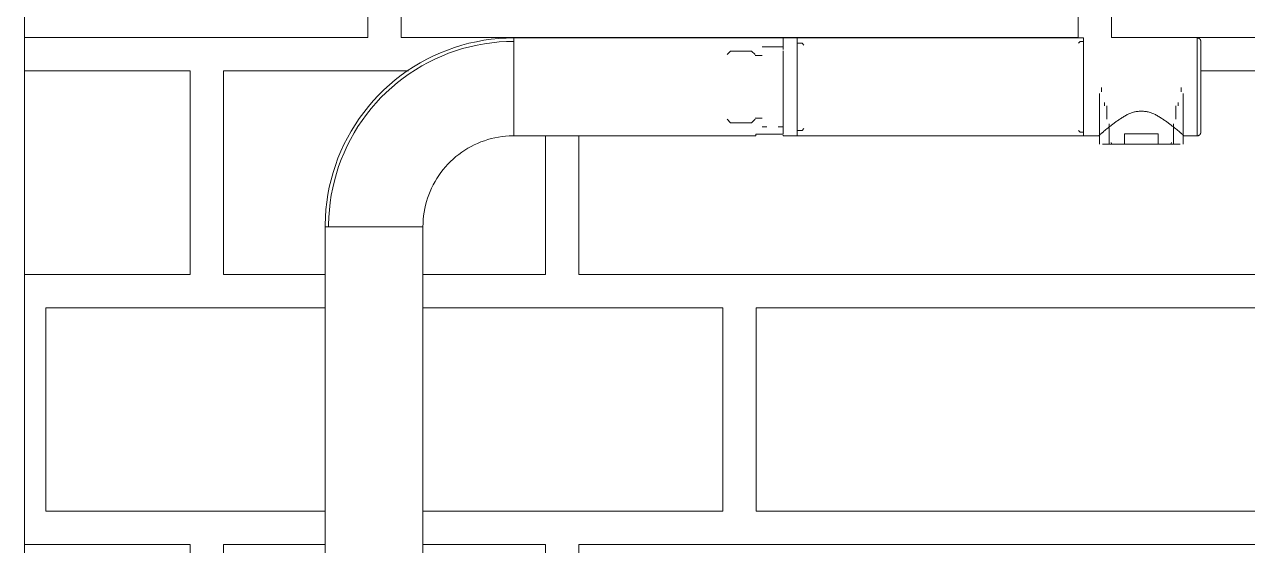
# Model space of a CAD drawing. Header units: millimetres. Extents: x 14944 to 21622, y -31 to 8273.
# Drawn here: x 20196.6 to 20546.5, y 1205.8 to 1354.8 of the extents above; entities that cross this region are included whole.
import ezdxf

# ---------------------------------------------------------------- set-up
doc = ezdxf.new("R2010")
doc.units = ezdxf.units.MM
doc.layers.add('A-GENM', color=13, linetype='Continuous', lineweight=9)
doc.layers.add('G-IMPT', color=8, linetype='Continuous', lineweight=9)

# ---------------------------------------------------------------- blocks, each defined once
blk = doc.blocks.new('CRT_MGN_COZ_Fogão a lenha completo - CRT_MGN_COZ_Fogão a lenha completo-5005769-VISTA LATERAL BANCADA CHURRASQUEIRA')
at = {"layer": 'A-GENM'}
h = blk.add_hatch(dxfattribs=at)
h.set_pattern_fill('FP_127', color=256, style=0, pattern_type=2)
h.set_pattern_definition([(180, (7594.62, 944.52), (3e-14, 270.94), [193.675, -9.525]), (180, (7594.62, 1002.73), (3e-14, 270.94), [193.675, -9.525]), (90, (7594.62, 944.52), (203.2, -1e-14), [58.21, -212.73]), (90, (7400.94, 944.52), (203.2, -1e-14), [58.21, -212.73]), (180, (7442.22, 1012.26), (3e-14, 270.94), [193.675, -9.525, 92.075, -9.525]), (180, (7442.22, 1070.47), (3e-14, 270.94), [193.675, -9.525, 92.075, -9.525]), (90, (7442.22, 1012.26), (304.8, -2e-14), [58.21, -212.73]), (90, (7248.55, 1012.26), (304.8, -2e-14), [58.21, -212.73]), (90, (7239.02, 1012.26), (304.8, -2e-14), [58.21, -212.73]), (90, (7146.94, 1012.26), (304.8, -2e-14), [58.21, -212.73]), (180, (7493.02, 1080), (3e-14, 270.94), [193.675, -9.525]), (180, (7493.02, 1138.2), (3e-14, 270.94), [193.675, -9.525]), (90, (7493.02, 1080), (203.2, -1e-14), [58.21, -212.73]), (90, (7299.35, 1080), (203.2, -1e-14), [58.21, -212.73]), (180, (7442.22, 1147.73), (3e-14, 270.94), [193.675, -9.525, 92.075, -9.525]), (180, (7442.22, 1205.94), (3e-14, 270.94), [193.675, -9.525, 92.075, -9.525]), (90, (7442.22, 1147.73), (304.8, -2e-14), [58.21, -212.73]), (90, (7248.55, 1147.73), (304.8, -2e-14), [58.21, -212.73]), (90, (7239.02, 1147.73), (304.8, -2e-14), [58.21, -212.73]), (90, (7146.94, 1147.73), (304.8, -2e-14), [58.21, -212.73])])
h.paths.add_polyline_path([(7244.62, 1160), (7322.12, 1160), (7322.12, 1177.5), (7330.62, 1177.5), (7330.62, 1297), (7331.69, 1307.63), (7335.3, 1318.73), (7340.55, 1328.01), (7347.14, 1335.76), (7355.48, 1342.36), (7365.3, 1347.3), (7374.69, 1350.02), (7386.97, 1351), (7580.12, 1351), (7580.12, 1349.9), (7580.86, 1349.86), (7581.04, 1348.4), (7581.06, 1346.85), (7581.12, 1344.02), (7580.86, 1324.09), (7580.12, 1323.72), (7580.12, 1323), (7575.82, 1323.43), (7575.42, 1323.6), (7575.23, 1320.6), (7553.01, 1320.6), (7552.54, 1323.53), (7551.92, 1323.17), (7547.97, 1323.18), (7547.62, 1323), (7461.62, 1323), (7461.62, 1323.44), (7453.82, 1323.4), (7453.82, 1323), (7384.62, 1323), (7374.29, 1320.77), (7365.97, 1314.99), (7360.6, 1306.95), (7358.62, 1297), (7358.62, 1177.5), (7367.12, 1177.5), (7367.12, 1160), (7944.62, 1160), (7944.62, 1710), (7244.62, 1710), (7244.62, 1213.63)])
h.paths.add_polyline_path([(7580.53, 1349.91), (7580.12, 1350.6), (7580.62, 1350.5), (7580.53, 1349.92)])
blk.add_line((7244.62, 1710), (7244.62, 1160), dxfattribs=at)
at = {"layer": 'G-IMPT'}
for p, q in [((7461.62, 1351), (7384.62, 1351)), ((7384.62, 1351), (7384.62, 1323)), ((7465.62, 1351), (7461.62, 1351)), ((7461.62, 1347.7), (7461.62, 1351)), ((7465.62, 1351), (7465.62, 1337)), ((7547.62, 1351), (7465.62, 1351)), ((7465.62, 1337), (7465.62, 1351)), ((7547.62, 1351), (7547.62, 1337)), ((7547.62, 1323), (7547.62, 1351)), ((7580.12, 1351), (7580.12, 1346.88)), ((7446.62, 1347.25), (7445.62, 1346.25)), ((7452.62, 1347.25), (7446.62, 1347.25)), ((7453.62, 1346.25), (7452.62, 1347.25)), ((7461.62, 1348.4), (7455.62, 1348.4)), ((7461.62, 1339.54), (7461.62, 1347.32)), ((7467.12, 1349.45), (7465.62, 1349.45)), ((7467.62, 1348.95), (7467.12, 1349.45)), ((7546.62, 1349.95), (7546.12, 1349.45)), ((7547.62, 1349.95), (7546.62, 1349.95)), ((7581.12, 1346.25), (7581.12, 1350)), ((7581.12, 1350), (7581.12, 1324)), ((7455.62, 1346), (7453.62, 1346)), ((7580.12, 1346.85), (7580.12, 1342.33)), ((7580.12, 1342.3), (7580.12, 1336.98)), ((7461.62, 1339.59), (7461.62, 1338.19)), ((7461.62, 1337), (7461.62, 1338.44)), ((7461.62, 1329.76), (7461.62, 1337)), ((7465.62, 1337), (7465.62, 1323)), ((7465.62, 1323), (7465.62, 1337)), ((7547.62, 1337), (7547.62, 1323)), ((7552.72, 1336.8), (7552.72, 1335.6)), ((7575.52, 1335.6), (7575.52, 1336.8)), ((7580.12, 1336.94), (7580.12, 1331.63)), ((7581.12, 1329.72), (7581.12, 1339.46)), ((7552.12, 1335.1), (7552.12, 1320.6)), ((7576.12, 1320.6), (7576.12, 1335.1)), ((7461.62, 1329.81), (7461.62, 1328.52)), ((7553.62, 1332.5), (7553.62, 1331.6)), ((7554.22, 1331.6), (7554.22, 1327.8)), ((7574.02, 1327.8), (7574.02, 1331.6)), ((7574.62, 1331.6), (7574.62, 1332.5)), ((7580.12, 1331.59), (7580.12, 1327.09)), ((7445.62, 1327.75), (7446.62, 1326.75)), ((7446.62, 1326.75), (7452.62, 1326.75)), ((7452.62, 1326.75), (7453.62, 1327.75)), ((7453.62, 1328), (7455.62, 1328)), ((7461.62, 1323.56), (7461.62, 1328.57)), ((7554.92, 1326.4), (7554.92, 1320.8)), ((7573.32, 1320.8), (7573.32, 1326.4)), ((7580.12, 1327.06), (7580.12, 1324.06)), ((7581.12, 1324), (7581.12, 1327.73)), ((7384.62, 1323), (7453.82, 1323)), ((7453.82, 1323.44), (7453.82, 1323)), ((7461.62, 1323.44), (7453.82, 1323.44)), ((7455.62, 1325.6), (7456.97, 1325.6)), ((7460.27, 1325.6), (7461.62, 1325.6)), ((7461.62, 1323.76), (7461.62, 1323.44)), ((7461.62, 1323), (7461.62, 1323.19)), ((7461.62, 1323), (7465.62, 1323)), ((7465.62, 1324.55), (7467.12, 1324.55)), ((7465.62, 1323), (7547.62, 1323)), ((7467.12, 1324.55), (7467.62, 1325.05)), ((7546.12, 1324.55), (7546.62, 1324.05)), ((7546.62, 1324.05), (7547.62, 1324.05)), ((7547.62, 1323), (7551.92, 1323)), ((7559.32, 1323.6), (7559.32, 1320.6)), ((7564.12, 1323.6), (7559.32, 1323.6)), ((7568.92, 1323.6), (7564.12, 1323.6)), ((7568.92, 1320.6), (7568.92, 1323.6)), ((7576.32, 1323), (7580.12, 1323)), ((7580.12, 1324.03), (7580.12, 1323)), ((7559.32, 1320.6), (7553.01, 1320.6)), ((7555.48, 1321.11), (7555.7, 1320.6)), ((7568.92, 1320.6), (7559.32, 1320.6)), ((7575.23, 1320.6), (7568.92, 1320.6)), ((7572.55, 1320.6), (7572.76, 1321.11)), ((7330.62, 1297), (7330.62, 1181.5)), ((7358.62, 1297), (7330.62, 1297)), ((7358.62, 1181.5), (7358.62, 1297))]:
    blk.add_line(p, q, dxfattribs=at)
at = {"layer": 'G-IMPT', "flags": 128}
for points in [[(7384.62, 1351), (7382.46, 1350.96), (7380.3, 1350.83), (7378.16, 1350.61), (7376.02, 1350.31), (7373.89, 1349.92), (7371.78, 1349.45), (7369.7, 1348.9), (7367.63, 1348.26), (7365.6, 1347.54), (7363.59, 1346.74), (7361.62, 1345.86), (7359.68, 1344.9), (7357.79, 1343.86), (7355.94, 1342.75), (7354.13, 1341.57), (7352.37, 1340.31), (7350.67, 1338.99), (7349.01, 1337.6), (7347.42, 1336.14), (7345.88, 1334.62), (7344.41, 1333.04), (7343, 1331.41), (7341.66, 1329.71), (7340.38, 1327.97), (7339.18, 1326.18), (7338.05, 1324.34), (7336.99, 1322.45), (7336.01, 1320.53), (7335.11, 1318.56), (7334.29, 1316.57), (7333.55, 1314.54), (7332.89, 1312.48), (7332.31, 1310.4), (7331.82, 1308.3), (7331.41, 1306.18), (7331.08, 1304.04), (7330.84, 1301.9), (7330.69, 1299.74), (7330.62, 1297.58), (7330.62, 1297)], [(7580.12, 1351), (7580.16, 1351), (7580.2, 1351), (7580.24, 1350.99), (7580.28, 1350.99), (7580.32, 1350.98), (7580.36, 1350.97), (7580.4, 1350.96), (7580.43, 1350.95), (7580.47, 1350.94), (7580.51, 1350.92), (7580.55, 1350.9), (7580.58, 1350.89), (7580.62, 1350.87), (7580.65, 1350.85), (7580.68, 1350.83), (7580.72, 1350.8), (7580.75, 1350.78), (7580.78, 1350.75), (7580.81, 1350.72), (7580.84, 1350.7), (7580.86, 1350.67), (7580.89, 1350.64), (7580.92, 1350.61), (7580.94, 1350.57), (7580.96, 1350.54), (7580.98, 1350.51), (7581, 1350.47), (7581.02, 1350.44), (7581.04, 1350.4), (7581.05, 1350.36), (7581.07, 1350.32), (7581.08, 1350.29), (7581.09, 1350.25), (7581.1, 1350.21), (7581.11, 1350.17), (7581.11, 1350.13), (7581.12, 1350.09), (7581.12, 1350.05), (7581.12, 1350.01), (7581.12, 1350)], [(7384.62, 1350), (7382.5, 1349.96), (7380.38, 1349.83), (7378.28, 1349.62), (7376.18, 1349.32), (7374.09, 1348.94), (7372.02, 1348.48), (7369.97, 1347.94), (7367.95, 1347.31), (7365.95, 1346.6), (7363.98, 1345.82), (7362.05, 1344.95), (7360.15, 1344.01), (7358.29, 1342.99), (7356.47, 1341.9), (7354.69, 1340.74), (7352.97, 1339.51), (7351.29, 1338.21), (7349.67, 1336.85), (7348.11, 1335.42), (7346.6, 1333.93), (7345.15, 1332.38), (7343.77, 1330.77), (7342.45, 1329.11), (7341.2, 1327.4), (7340.02, 1325.64), (7338.91, 1323.83), (7337.88, 1321.98), (7336.91, 1320.09), (7336.03, 1318.16), (7335.22, 1316.2), (7334.49, 1314.21), (7333.85, 1312.2), (7333.28, 1310.15), (7332.79, 1308.09), (7332.39, 1306.01), (7332.07, 1303.91), (7331.84, 1301.81), (7331.69, 1299.69), (7331.62, 1297.57), (7331.62, 1297)], [(7581.12, 1350), (7581.12, 1349.99), (7581.12, 1349.96), (7581.12, 1349.91), (7581.12, 1349.83), (7581.12, 1349.74), (7581.12, 1349.63), (7581.12, 1349.49), (7581.12, 1349.34), (7581.12, 1349.17), (7581.12, 1348.97), (7581.12, 1348.76)], [(7581.12, 1324), (7581.12, 1324.01), (7581.12, 1324.04), (7581.12, 1324.09), (7581.12, 1324.17), (7581.12, 1324.26), (7581.12, 1324.37), (7581.12, 1324.51), (7581.12, 1324.66), (7581.12, 1324.83), (7581.12, 1325.03), (7581.12, 1325.24), (7581.12, 1325.47), (7581.12, 1325.72), (7581.12, 1325.99), (7581.12, 1326.27), (7581.12, 1326.57), (7581.12, 1326.89), (7581.12, 1327.23), (7581.12, 1327.58), (7581.12, 1327.94), (7581.12, 1328.32), (7581.12, 1328.72), (7581.12, 1329.12), (7581.12, 1329.54), (7581.12, 1329.98), (7581.12, 1330.42), (7581.12, 1330.87), (7581.12, 1331.34), (7581.12, 1331.81), (7581.12, 1332.29), (7581.12, 1332.78), (7581.12, 1333.27), (7581.12, 1333.77), (7581.12, 1334.28), (7581.12, 1334.79), (7581.12, 1335.3), (7581.12, 1335.82), (7581.12, 1336.34), (7581.12, 1336.86), (7581.12, 1337.38), (7581.12, 1337.9), (7581.12, 1338.42), (7581.12, 1338.93), (7581.12, 1339.44), (7581.12, 1339.95), (7581.12, 1340.46), (7581.12, 1340.96), (7581.12, 1341.45), (7581.12, 1341.93), (7581.12, 1342.41), (7581.12, 1342.88), (7581.12, 1343.34), (7581.12, 1343.79), (7581.12, 1344.22), (7581.12, 1344.65), (7581.12, 1345.06), (7581.12, 1345.47), (7581.12, 1345.85), (7581.12, 1346.23), (7581.12, 1346.59), (7581.12, 1346.93), (7581.12, 1347.26), (7581.12, 1347.57), (7581.12, 1347.86), (7581.12, 1348.14), (7581.12, 1348.4), (7581.12, 1348.64), (7581.12, 1348.86), (7581.12, 1349.06), (7581.12, 1349.25), (7581.12, 1349.41), (7581.12, 1349.56), (7581.12, 1349.68), (7581.12, 1349.79), (7581.12, 1349.87), (7581.12, 1349.93), (7581.12, 1349.98), (7581.12, 1350), (7581.12, 1350)], [(7581.12, 1348.28), (7581.12, 1348.01), (7581.12, 1347.73), (7581.12, 1347.43), (7581.12, 1347.11), (7581.12, 1346.77), (7581.12, 1346.42)], [(7581.12, 1339.21), (7581.12, 1338.7), (7581.12, 1338.18), (7581.12, 1337.66), (7581.12, 1337.14), (7581.12, 1336.62), (7581.12, 1336.1), (7581.12, 1335.58), (7581.12, 1335.07), (7581.12, 1334.56), (7581.12, 1334.05), (7581.12, 1333.54), (7581.12, 1333.04), (7581.12, 1332.55), (7581.12, 1332.07), (7581.12, 1331.59), (7581.12, 1331.12), (7581.12, 1330.66), (7581.12, 1330.21), (7581.12, 1329.85)], [(7581.12, 1327.75), (7581.12, 1327.41), (7581.12, 1327.07), (7581.12, 1326.74), (7581.12, 1326.43), (7581.12, 1326.14), (7581.12, 1325.86), (7581.12, 1325.6)], [(7358.62, 1297), (7358.64, 1298.04), (7358.7, 1299.08), (7358.81, 1300.11), (7358.95, 1301.14), (7359.14, 1302.17), (7359.37, 1303.18), (7359.63, 1304.19), (7359.94, 1305.18), (7360.29, 1306.16), (7360.67, 1307.12), (7361.1, 1308.07), (7361.56, 1309.01), (7362.06, 1309.92), (7362.59, 1310.81), (7363.16, 1311.68), (7363.77, 1312.53), (7364.4, 1313.35), (7365.07, 1314.14), (7365.77, 1314.91), (7366.51, 1315.65), (7367.27, 1316.36), (7368.05, 1317.04), (7368.87, 1317.69), (7369.71, 1318.3), (7370.57, 1318.88), (7371.46, 1319.42), (7372.37, 1319.93), (7373.29, 1320.4), (7374.24, 1320.84), (7375.2, 1321.23), (7376.18, 1321.59), (7377.17, 1321.91), (7378.17, 1322.19), (7379.18, 1322.42), (7380.2, 1322.62), (7381.23, 1322.78), (7382.26, 1322.89), (7383.3, 1322.97), (7384.34, 1323), (7384.62, 1323)], [(7581.12, 1324), (7581.12, 1323.96), (7581.12, 1323.92), (7581.11, 1323.88), (7581.11, 1323.84), (7581.1, 1323.8), (7581.09, 1323.76), (7581.08, 1323.72), (7581.07, 1323.69), (7581.06, 1323.65), (7581.04, 1323.61), (7581.02, 1323.57), (7581.01, 1323.54), (7580.99, 1323.5), (7580.97, 1323.47), (7580.95, 1323.44), (7580.92, 1323.4), (7580.9, 1323.37), (7580.87, 1323.34), (7580.84, 1323.31), (7580.82, 1323.28), (7580.79, 1323.26), (7580.76, 1323.23), (7580.73, 1323.2), (7580.69, 1323.18), (7580.66, 1323.16), (7580.63, 1323.14), (7580.59, 1323.12), (7580.56, 1323.1), (7580.52, 1323.08), (7580.48, 1323.07), (7580.44, 1323.05), (7580.41, 1323.04), (7580.37, 1323.03), (7580.33, 1323.02), (7580.29, 1323.01), (7580.25, 1323.01), (7580.21, 1323), (7580.17, 1323), (7580.13, 1323), (7580.12, 1323)], [(7581.12, 1325.36), (7581.12, 1325.14), (7581.12, 1324.94), (7581.12, 1324.75), (7581.12, 1324.59), (7581.12, 1324.44), (7581.12, 1324.32), (7581.12, 1324.21), (7581.12, 1324.13), (7581.12, 1324.07), (7581.12, 1324.02), (7581.12, 1324), (7581.12, 1324)], [(7555.12, 1320.6), (7555.11, 1320.6), (7555.1, 1320.6), (7555.1, 1320.6), (7555.09, 1320.6), (7555.08, 1320.6), (7555.07, 1320.61), (7555.06, 1320.61), (7555.06, 1320.61), (7555.05, 1320.61), (7555.04, 1320.62), (7555.03, 1320.62), (7555.03, 1320.62), (7555.02, 1320.63), (7555.01, 1320.63), (7555.01, 1320.63), (7555, 1320.64), (7554.99, 1320.64), (7554.99, 1320.65), (7554.98, 1320.66), (7554.98, 1320.66), (7554.97, 1320.67), (7554.97, 1320.67), (7554.96, 1320.68), (7554.96, 1320.69), (7554.95, 1320.69), (7554.95, 1320.7), (7554.94, 1320.71), (7554.94, 1320.71), (7554.94, 1320.72), (7554.93, 1320.73), (7554.93, 1320.74), (7554.93, 1320.74), (7554.93, 1320.75), (7554.92, 1320.76), (7554.92, 1320.77), (7554.92, 1320.77), (7554.92, 1320.78), (7554.92, 1320.79), (7554.92, 1320.8), (7554.92, 1320.8)], [(7555.39, 1320.6), (7555.31, 1320.6), (7555.24, 1320.6), (7555.19, 1320.6), (7555.15, 1320.6), (7555.13, 1320.6), (7555.12, 1320.6)], [(7555.12, 1320.6), (7555.13, 1320.6), (7555.15, 1320.6), (7555.18, 1320.6), (7555.24, 1320.6), (7555.3, 1320.6), (7555.38, 1320.6), (7555.47, 1320.6), (7555.58, 1320.6), (7555.7, 1320.6), (7555.83, 1320.6), (7555.98, 1320.6), (7556.14, 1320.6), (7556.31, 1320.6), (7556.49, 1320.6), (7556.69, 1320.6), (7556.9, 1320.6), (7557.12, 1320.6), (7557.35, 1320.6), (7557.6, 1320.6), (7557.85, 1320.6), (7558.11, 1320.6)], [(7561.54, 1320.6), (7561.89, 1320.6), (7562.24, 1320.6), (7562.59, 1320.6), (7562.95, 1320.6), (7563.3, 1320.6), (7563.66, 1320.6), (7564.02, 1320.6), (7564.17, 1320.6)], [(7564.17, 1320.6), (7564.53, 1320.6), (7564.89, 1320.6), (7565.25, 1320.6), (7565.6, 1320.6), (7565.96, 1320.6), (7566.31, 1320.6), (7566.66, 1320.6)], [(7570.09, 1320.6), (7570.36, 1320.6), (7570.61, 1320.6), (7570.86, 1320.6), (7571.09, 1320.6), (7571.31, 1320.6), (7571.52, 1320.6), (7571.72, 1320.6), (7571.91, 1320.6), (7572.08, 1320.6), (7572.24, 1320.6), (7572.39, 1320.6), (7572.53, 1320.6), (7572.65, 1320.6), (7572.76, 1320.6), (7572.85, 1320.6), (7572.93, 1320.6), (7573, 1320.6), (7573.05, 1320.6), (7573.09, 1320.6), (7573.11, 1320.6), (7573.12, 1320.6)], [(7573.12, 1320.6), (7573.11, 1320.6), (7573.09, 1320.6), (7573.06, 1320.6), (7573.01, 1320.6), (7572.94, 1320.6), (7572.86, 1320.6)], [(7573.32, 1320.8), (7573.32, 1320.79), (7573.32, 1320.78), (7573.32, 1320.78), (7573.32, 1320.77), (7573.32, 1320.76), (7573.31, 1320.75), (7573.31, 1320.74), (7573.31, 1320.74), (7573.31, 1320.73), (7573.3, 1320.72), (7573.3, 1320.71), (7573.3, 1320.71), (7573.29, 1320.7), (7573.29, 1320.69), (7573.29, 1320.69), (7573.28, 1320.68), (7573.28, 1320.67), (7573.27, 1320.67), (7573.27, 1320.66), (7573.26, 1320.66), (7573.25, 1320.65), (7573.25, 1320.65), (7573.24, 1320.64), (7573.23, 1320.64), (7573.23, 1320.63), (7573.22, 1320.63), (7573.21, 1320.62), (7573.21, 1320.62), (7573.2, 1320.62), (7573.19, 1320.61), (7573.19, 1320.61), (7573.18, 1320.61), (7573.17, 1320.61), (7573.16, 1320.6), (7573.15, 1320.6), (7573.15, 1320.6), (7573.14, 1320.6), (7573.13, 1320.6), (7573.12, 1320.6), (7573.12, 1320.6)]]:
    blk.add_lwpolyline(points, dxfattribs=at)
at = {"layer": 'G-IMPT'}
for points, knots in [([(7564.12, 1330.04), (7563.73, 1330.04), (7563.14, 1330), (7562.39, 1329.89), (7561.86, 1329.78), (7561.34, 1329.62), (7560.66, 1329.36), (7559.83, 1328.94), (7559.04, 1328.46), (7558.43, 1328.08), (7557.99, 1327.8), (7557.56, 1327.52), (7557.01, 1327.13), (7556.08, 1326.45), (7554.9, 1325.5), (7553.86, 1324.66), (7553.2, 1324.11), (7552.94, 1323.89), (7552.84, 1323.8)], [-0.5, -0.5, -0.5, -0.5, -0.4722222, -0.4583333, -0.4444444, -0.4305556, -0.4166667, -0.3888889, -0.3611111, -0.3472222, -0.3333333, -0.3194444, -0.3055556, -0.2777778, -0.2222222, -0.1666667, -0.1388889, -0.1174842, -0.1174842, -0.1174842, -0.1174842]), ([(7575.4, 1323.8), (7575.3, 1323.89), (7575.04, 1324.11), (7574.38, 1324.66), (7573.34, 1325.5), (7572.16, 1326.45), (7571.23, 1327.14), (7570.68, 1327.52), (7570.25, 1327.8), (7569.81, 1328.08), (7569.2, 1328.46), (7568.41, 1328.94), (7567.58, 1329.36), (7566.9, 1329.62), (7566.38, 1329.78), (7565.84, 1329.89), (7565.09, 1330), (7564.51, 1330.04), (7564.12, 1330.04)], [-0.8825557, -0.8825557, -0.8825557, -0.8825557, -0.8611111, -0.8333333, -0.7777778, -0.7222222, -0.6944444, -0.6805556, -0.6666667, -0.6527778, -0.6388889, -0.6111111, -0.5833333, -0.5694444, -0.5555556, -0.5416667, -0.5277778, -0.5, -0.5, -0.5, -0.5]), ([(7552.75, 1323.72), (7552.62, 1323.61), (7552.4, 1323.4), (7552.07, 1323.1), (7551.95, 1323), (7551.92, 1323)], [-0.1111111, -0.1111111, -0.1111111, -0.1111111, -0.0833333, -0.0555556, 0, 0, 0, 0]), ([(7576.32, 1323), (7576.29, 1323), (7576.17, 1323.1), (7575.84, 1323.4), (7575.62, 1323.61), (7575.49, 1323.72)], [-1, -1, -1, -1, -0.9444444, -0.9166667, -0.8888889, -0.8888889, -0.8888889, -0.8888889])]:
    blk.add_open_spline(points, degree=3, knots=knots, dxfattribs=at)
blk.add_open_spline([(7576.32, 1323), (7576.32, 1323), (7576.32, 1323.01), (7576.32, 1323.02)], degree=3, dxfattribs=at)

msp = doc.modelspace()

# ---------------------------------------------------------------- block references
at = {"layer": 'A-GENM'}
msp.add_blockref('CRT_MGN_COZ_Fogão a lenha completo - CRT_MGN_COZ_Fogão a lenha completo-5005769-VISTA LATERAL BANCADA CHURRASQUEIRA', (12951.96, 0), dxfattribs=at)

doc.saveas('drawing.dxf')
